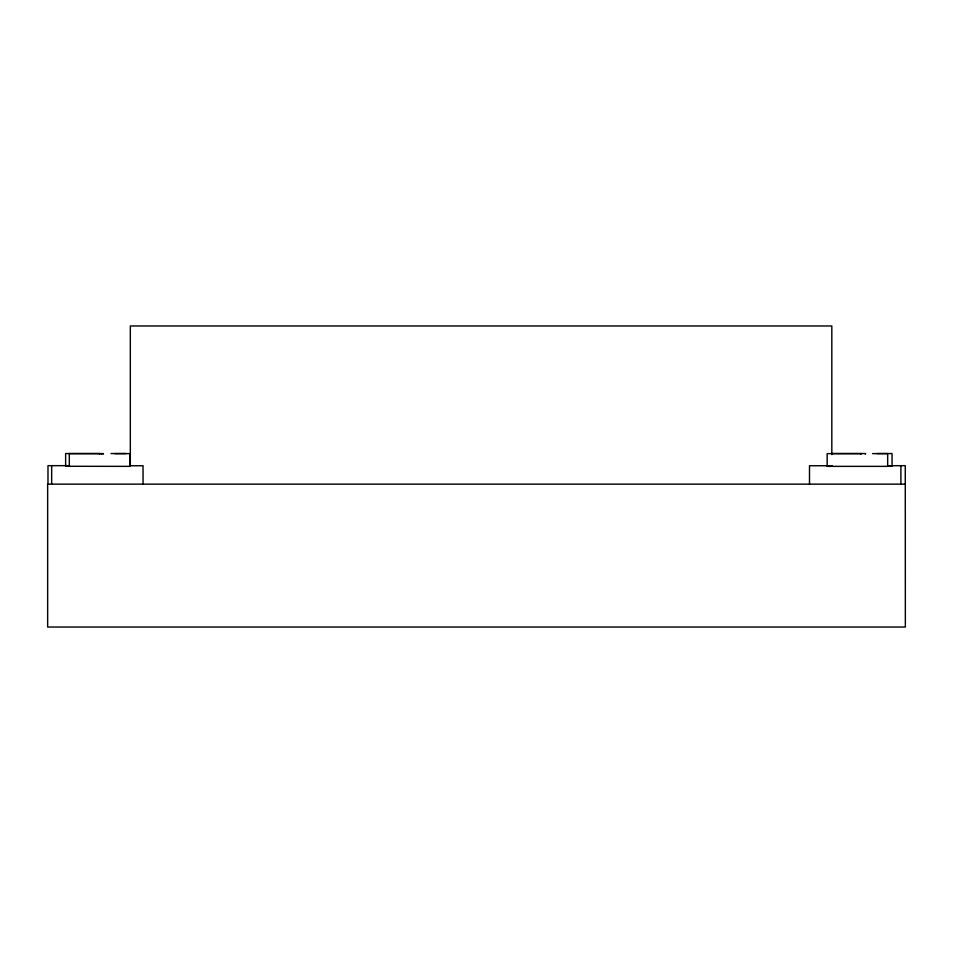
<?xml version="1.0" encoding="UTF-8"?>
<svg xmlns="http://www.w3.org/2000/svg" width="953" height="953" viewBox="0 0 953 953"><rect width="100%" height="100%" fill="white"/><g stroke="black" fill="none" stroke-linecap="round" stroke-linejoin="round"><path stroke-width="1.43" d="M99.386 454.128L99.827 453.545L65.638 453.545L65.638 466.279L129.822 466.362L129.822 453.616L114.694 453.616M101.304 454.2L101.792 453.545M103.067 454.2L103.496 453.616L69.307 453.616L69.307 466.362M860.916 454.2L861.345 453.616L827.156 453.616L827.156 466.362L887.672 466.362L887.672 453.616L872.543 453.616M865.3 454.128L865.729 453.545L831.54 453.545M111.013 453.545L126.141 453.545M876.927 453.545L892.056 453.545L892.056 466.279L887.993 466.279M69.474 465.66L47.984 465.66L47.984 484.136M129.668 465.743L143.045 465.743L143.045 484.219M832.35 465.743L809.502 465.743L809.502 484.219M887.505 465.743L905.279 465.66L905.35 627.026L47.65 627.026L47.65 484.136L905.35 484.136M900.895 465.743L900.895 484.219M831.826 454.581L831.826 325.974L130.323 325.974L130.323 466.398M51.665 465.743L51.665 484.219"/></g></svg>
